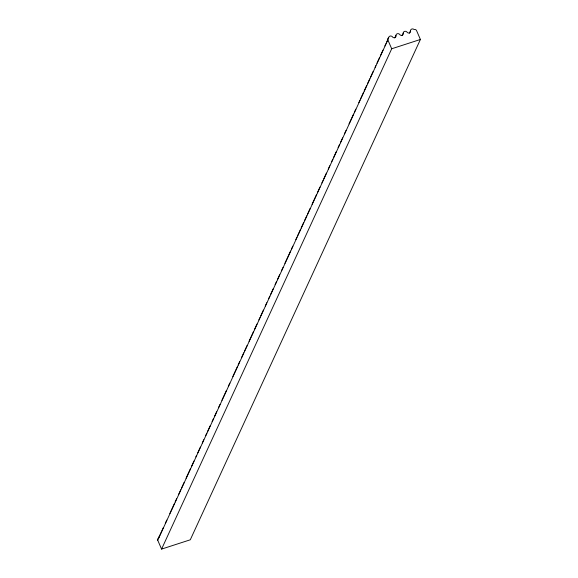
<?xml version="1.0" encoding="UTF-8"?>
<svg xmlns="http://www.w3.org/2000/svg" width="578" height="578" viewBox="0 0 578 578"><rect width="100%" height="100%" fill="white"/><g stroke="black" fill="none" stroke-linecap="round" stroke-linejoin="round"><path stroke-width="0.87" d="M158.892 537.302L163.422 527.461M165.308 523.357L166.818 520.077M169.838 513.517L174.361 503.669M175.12 502.029L176.63 498.749M178.515 494.652L180.777 489.725M181.528 488.085L184.172 482.348M186.058 478.244L190.588 468.404M191.34 466.764L193.977 461.02M195.87 456.923L196.621 455.276M197.755 452.82L200.393 447.076M202.278 442.979L203.788 439.699M205.674 435.595L206.808 433.132M207.56 431.491L210.204 425.755M212.09 421.651L213.6 418.371M214.351 416.731L216.613 411.811M218.498 407.707L220.008 404.427M221.894 400.323L226.424 390.482M228.31 386.386L229.82 383.098M232.84 376.538L237.363 366.698M238.122 365.058L239.624 361.777M241.517 357.674L243.779 352.753M244.53 351.113L247.174 345.369M249.06 341.273L253.583 331.425M254.342 329.785L256.979 324.048M258.865 319.945L259.999 317.488M260.75 315.848L263.395 310.104M265.28 306L266.79 302.72M268.676 298.624L269.81 296.16M270.562 294.52L273.206 288.776M275.092 284.679L276.602 281.399M277.353 279.752L279.615 274.832M281.5 270.735L283.01 267.455M284.896 263.351L290.553 251.047M291.312 249.407L292.822 246.127M295.835 239.567L296.969 237.103M297.728 235.463L300.365 229.726M301.116 228.086L303.761 222.342M304.512 220.702L306.781 215.782M307.532 214.142L310.176 208.398M312.062 204.294L316.585 194.454M317.344 192.814L319.981 187.07M321.867 182.973L323.001 180.509M323.752 178.869L326.397 173.125M328.282 169.029L329.792 165.749M331.678 161.645L332.812 159.188M333.564 157.548L336.201 151.804M338.094 147.701L339.597 144.421M340.355 142.78L342.617 137.86M344.502 133.756L346.012 130.476M349.033 123.916L353.555 114.076M354.314 112.435L355.824 109.155M358.837 102.588L359.971 100.131M360.723 98.491L363.367 92.747M364.118 91.107L366.763 85.363M367.514 83.723L369.783 78.803M370.534 77.163L373.178 71.426M375.064 67.323L375.816 65.682M376.95 63.219L379.587 57.482M380.346 55.842L382.983 50.098M384.869 45.994L386.003 43.538M386.754 41.898L388.64 37.794A2.211 2.009 24.7 0 1 392.281 36.616A2.009 1.821 24.7 0 0 394.817 37.671A2.009 1.821 24.7 0 0 395.923 35.431A2.218 2.009 24.7 0 1 399.564 34.246A2.009 1.821 24.7 0 0 402.1 35.309A2.009 1.821 24.7 0 0 403.206 33.069A2.218 2.016 24.7 0 1 406.847 31.884A2.009 1.821 24.7 0 0 409.39 32.946A2.009 1.821 24.7 0 0 410.488 30.699A2.225 2.016 24.7 0 1 414.13 29.521A1.893 1.72 24.7 0 1 416.572 30.62L420.408 39.47L190.285 539.794L161.573 549.1L157.736 540.249A1.893 1.72 24.7 0 1 158.517 538.118A2.211 2.009 24.7 0 1 159.174 536.789M157.736 540.249L387.86 39.925A1.893 1.72 24.7 0 1 388.64 37.794M394.796 37.888L395.923 35.431M161.573 549.1L391.696 48.776L420.408 39.47M402.078 35.525L403.206 33.069M409.361 33.163L410.488 30.699M387.86 39.925L391.696 48.776"/></g></svg>
